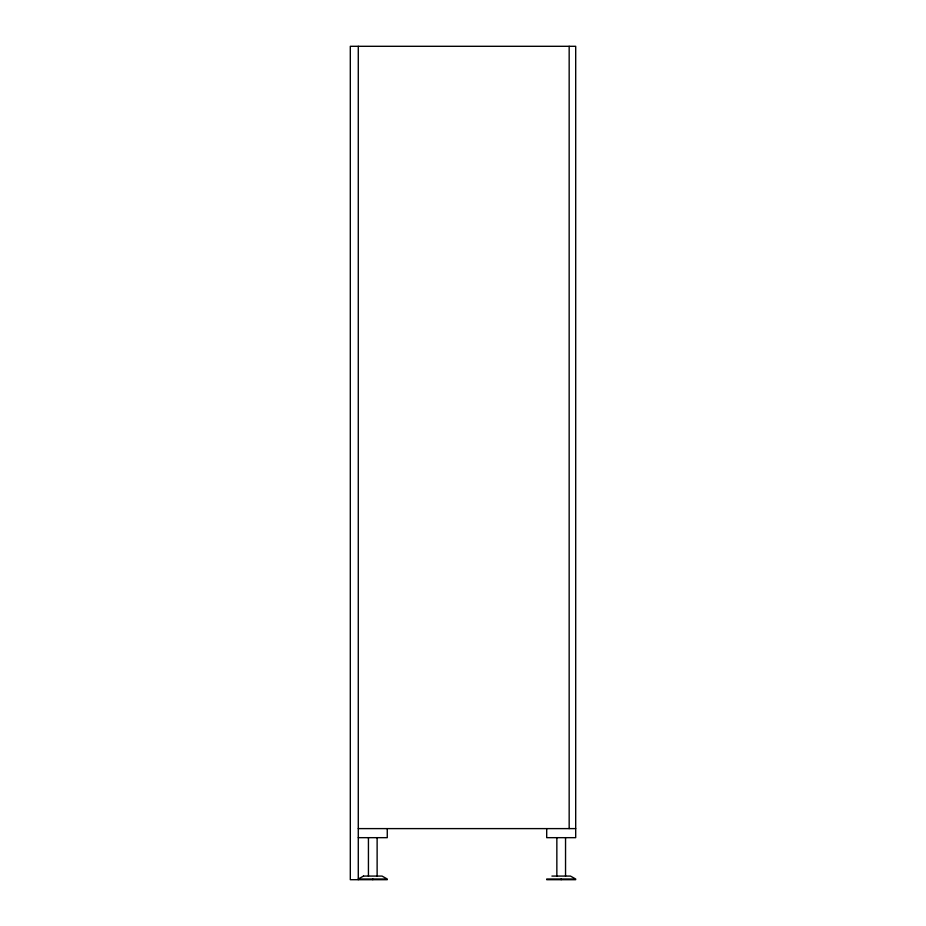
<?xml version="1.0" encoding="UTF-8"?>
<svg xmlns="http://www.w3.org/2000/svg" width="926" height="926" viewBox="0 0 926 926"><rect width="100%" height="100%" fill="white"/><g stroke="black" fill="none" stroke-linecap="round" stroke-linejoin="round"><path stroke-width="1.39" d="M358.281 828.608L575.694 828.608M358.281 837.671L387.265 837.671L387.265 828.608M551.919 876.077L570.474 876.077L575.694 879.005L546.699 879.005M387.265 879.7L350.306 879.7L350.306 46.3L575.694 46.3L575.694 837.671L546.699 837.671L546.699 828.608M546.699 879.7L575.694 879.7M569.166 46.3L569.166 828.608M565.543 837.671L565.543 876.077M561.191 879.005L561.191 879.7M556.85 837.671L556.85 876.077M377.125 837.671L377.125 876.077M372.773 879.005L372.773 879.7M368.432 837.671L368.432 876.077M358.281 46.3L358.281 879.7M363.501 876.077L358.281 879.005L387.265 879.005L382.044 876.077L363.501 876.077"/></g></svg>
